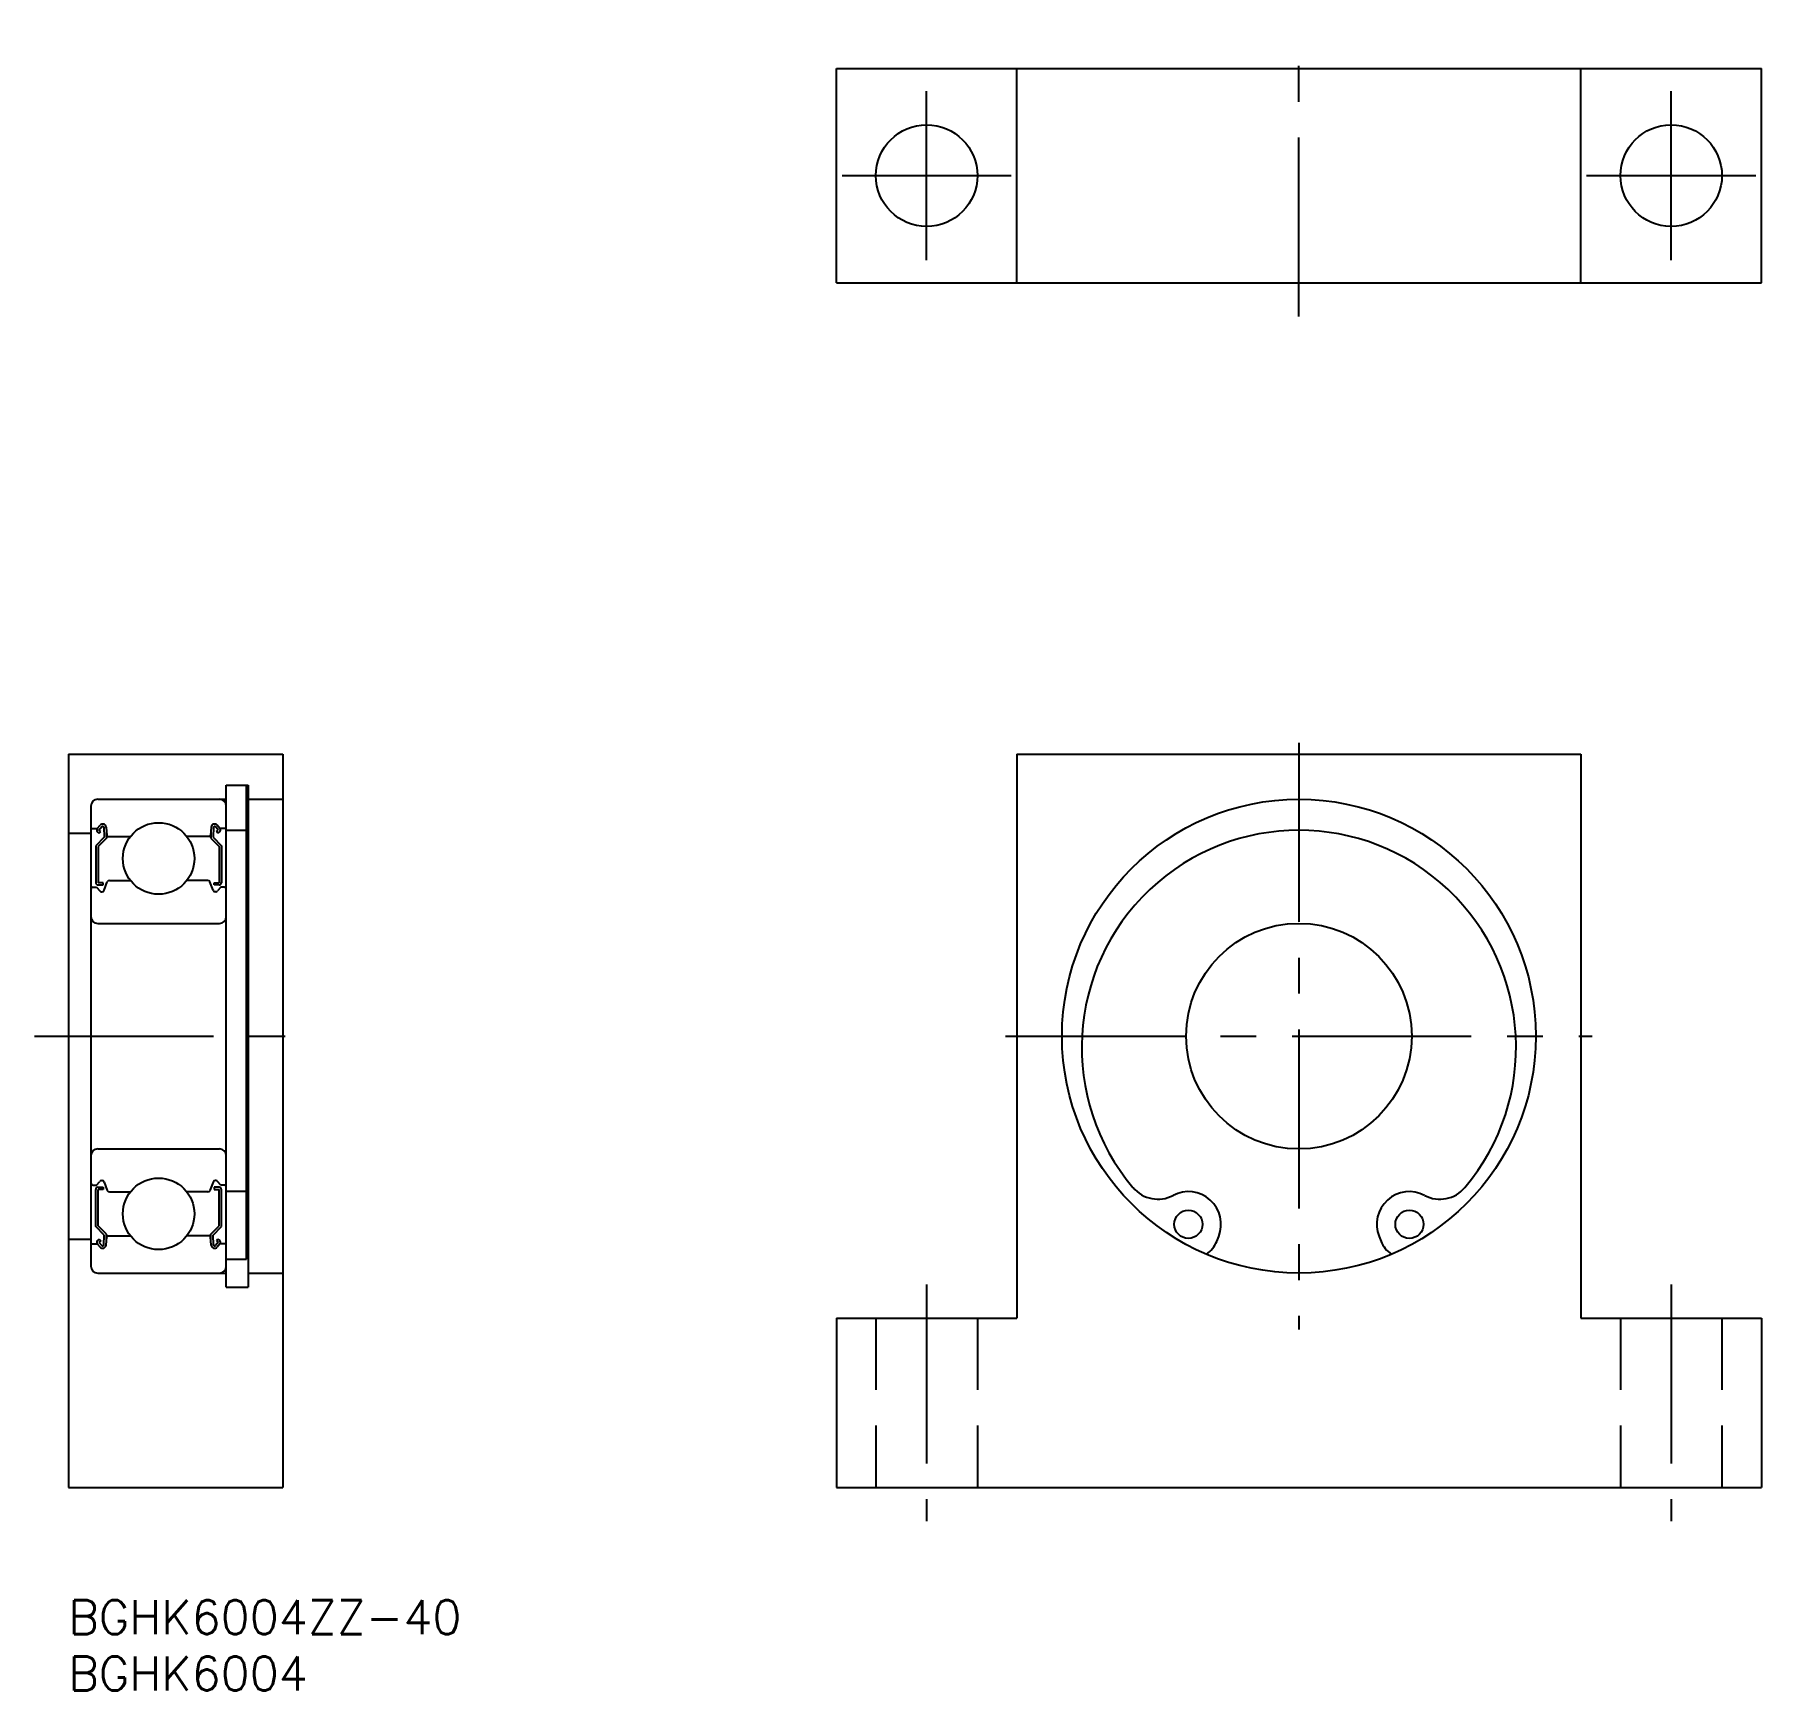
# Model space of a CAD drawing. Extents: x -3 to 150, y -8 to 139.
import ezdxf

# ---------------------------------------------------------------- set-up
doc = ezdxf.new("R2010")
doc.units = 0
doc.header["$LTSCALE"] = 0.5
doc.linetypes.add('CENTER', pattern=[50.8, 31.75, -6.35, 6.35, -6.35])
doc.linetypes.add('DASHED', pattern=[19.05, 12.7, -6.35])
for name, color, linetype in [('MSM_CENTER', 1, 'CENTER'), ('MSM_CONTINUOUS', 7, 'CONTINUOUS'), ('MSM_DASHED', 4, 'DASHED'), ('MSM_PART_NUMBER', 7, 'CONTINUOUS')]:
    doc.layers.add(name, color=color, linetype=linetype)
doc.styles.get("Standard").update_dxf_attribs({"font": 'txt.shx', "height": 3, "bigfont": 'bigfont.shx'})

# ---------------------------------------------------------------- blocks, each defined once
blk = doc.blocks.new('*U4')
at = {"layer": 'MSM_PART_NUMBER'}
blk.add_text('BGHK6004ZZ-40', height=3, dxfattribs=at).set_placement((0, -3))
blk = doc.blocks.new('*U5')
at = {"layer": 'MSM_PART_NUMBER'}
blk.add_text('BGHK6004', height=3, dxfattribs=at).set_placement((0, -8))

msp = doc.modelspace()

# ---------------------------------------------------------------- linework, layer by layer
at = {"layer": 'MSM_CENTER'}
for p, q in [((109.08, 113.78), (109.08, 138.78)), ((76.08, 118.78), (76.08, 133.78)), ((142.08, 118.78), (142.08, 133.78)), ((68.58, 126.28), (83.58, 126.28)), ((134.58, 126.28), (149.58, 126.28)), ((109.08, 76), (109.08, 24)), ((-3, 50), (22, 50)), ((83.08, 50), (135.08, 50)), ((76.08, 28), (76.08, 7)), ((142.08, 28), (142.08, 7))]:
    msp.add_line(p, q, dxfattribs=at)
at = {"layer": 'MSM_CONTINUOUS'}
for p, q in [((68.08, 116.78), (68.08, 135.78)), ((68.08, 135.78), (150.08, 135.78)), ((84.08, 116.78), (84.08, 135.78)), ((134.08, 116.78), (134.08, 135.78)), ((150.08, 116.78), (150.08, 135.78)), ((68.08, 116.78), (150.08, 116.78)), ((0, 75), (0, 10)), ((0, 75), (19, 75)), ((19, 75), (19, 10)), ((84.08, 75), (134.08, 75)), ((84.08, 75), (84.08, 25)), ((134.08, 75), (134.08, 25)), ((14, 27.75), (14, 72.25)), ((14, 72.25, 0.88), (15.95, 72.25, 0.88)), ((15.8, 30.24, 1.25), (15.8, 72.25, 1.25)), ((15.95, 72.25), (15.95, 27.75)), ((2.6, 71), (14, 71)), ((15.95, 71, 0.88), (19, 71, 0.88)), ((2, 70.4), (2, 29.6)), ((0, 68), (2, 68)), ((2.1, 68.4), (2.56, 68.4)), ((3.18, 67.63), (2.43, 66.88)), ((2.56, 68.4), (2.81, 68.7)), ((2.74, 67.99), (2.58, 68.12)), ((3.38, 67.55), (2.63, 66.8)), ((2.71, 68.27), (2.96, 68.57)), ((2.87, 68.14), (2.71, 68.27)), ((2.74, 67.99), (2.87, 68.14)), ((3.14, 68.51), (3.18, 67.63)), ((3.34, 68.53), (3.4, 67.79)), ((3.38, 68.02), (3.38, 67.55)), ((3.5, 67.7), (5.49, 67.7)), ((12.5, 67.7), (10.51, 67.7)), ((12.66, 68.53), (12.6, 67.79)), ((12.62, 68.02), (12.62, 67.55)), ((12.62, 67.55), (13.37, 66.8)), ((12.86, 68.51), (12.82, 67.63)), ((12.82, 67.63), (13.57, 66.88)), ((13.29, 68.27), (13.04, 68.57)), ((13.13, 68.14), (13.29, 68.27)), ((13.26, 67.99), (13.13, 68.14)), ((13.44, 68.4), (13.19, 68.7)), ((13.26, 67.99), (13.42, 68.12)), ((13.9, 68.4), (13.44, 68.4)), ((14, 68.25, 0.88), (15.8, 68.25, 0.88)), ((2.43, 66.88), (2.43, 63.6)), ((2.63, 66.8), (2.63, 63.6)), ((13.37, 66.8), (13.37, 63.6)), ((13.57, 66.88), (13.57, 63.6)), ((2.2, 63.2), (2.5, 63.2)), ((2.5, 63.2), (2.78, 62.87)), ((3.08, 63.6), (2.63, 63.6)), ((2.63, 63.4), (3.08, 63.4)), ((2.93, 62.8), (2.99, 62.8)), ((3.08, 63.4), (3.08, 63.6)), ((3.18, 62.93), (3.45, 63.67)), ((3.64, 63.8), (5.49, 63.8)), ((12.36, 63.8), (10.51, 63.8)), ((12.82, 62.93), (12.55, 63.67)), ((12.92, 63.4), (12.92, 63.6)), ((12.92, 63.6), (13.37, 63.6)), ((13.37, 63.4), (12.92, 63.4)), ((13.07, 62.8), (13.01, 62.8)), ((13.5, 63.2), (13.22, 62.87)), ((13.8, 63.2), (13.5, 63.2)), ((2.6, 60), (13.4, 60)), ((0, 42.5), (0, 42.5)), ((2.6, 40), (13.4, 40)), ((2.2, 36.8), (2.5, 36.8)), ((2.5, 36.8), (2.78, 37.13)), ((2.93, 37.2), (2.99, 37.2)), ((3.18, 37.07), (3.45, 36.33)), ((12.82, 37.07), (12.55, 36.33)), ((13.07, 37.2), (13.01, 37.2)), ((13.5, 36.8), (13.22, 37.13)), ((13.8, 36.8), (13.5, 36.8)), ((2.43, 33.12), (2.43, 36.4)), ((2.63, 36.6), (3.08, 36.6)), ((2.63, 33.2), (2.63, 36.4)), ((3.08, 36.4), (2.63, 36.4)), ((3.08, 36.6), (3.08, 36.4)), ((3.64, 36.2), (5.49, 36.2)), ((12.36, 36.2), (10.51, 36.2)), ((12.92, 36.6), (12.92, 36.4)), ((13.37, 36.6), (12.92, 36.6)), ((12.92, 36.4), (13.37, 36.4)), ((13.37, 33.2), (13.37, 36.4)), ((13.57, 33.12), (13.57, 36.4)), ((15.8, 36.22), (14, 36.22)), ((3.18, 32.37), (2.43, 33.12)), ((3.38, 32.45), (2.63, 33.2)), ((3.14, 31.49), (3.18, 32.37)), ((3.34, 31.47), (3.4, 32.21)), ((3.38, 31.98), (3.38, 32.45)), ((3.5, 32.3), (5.49, 32.3)), ((12.5, 32.3), (10.51, 32.3)), ((12.66, 31.47), (12.6, 32.21)), ((12.62, 32.45), (13.37, 33.2)), ((12.62, 31.98), (12.62, 32.45)), ((12.82, 32.37), (13.57, 33.12)), ((12.86, 31.49), (12.82, 32.37)), ((101.8, 31.81), (101.98, 32.24)), ((116.19, 32.24), (116.36, 31.81)), ((0, 32), (2, 32)), ((2.1, 31.6), (2.56, 31.6)), ((2.56, 31.6), (2.81, 31.3)), ((2.74, 32.01), (2.58, 31.88)), ((2.87, 31.86), (2.71, 31.73)), ((2.71, 31.73), (2.96, 31.43)), ((2.74, 32.01), (2.87, 31.86)), ((13.29, 31.73), (13.04, 31.43)), ((13.26, 32.01), (13.13, 31.86)), ((13.13, 31.86), (13.29, 31.73)), ((13.44, 31.6), (13.19, 31.3)), ((13.26, 32.01), (13.42, 31.88)), ((13.9, 31.6), (13.44, 31.6)), ((14, 30.24, 0.88), (15.8, 30.24, 0.88)), ((2.6, 29), (14, 29)), ((5.5, 29), (5.5, 29)), ((14, 27.75, 0.88), (15.95, 27.75, 0.88)), ((15.95, 29, 0.88), (19, 29, 0.88)), ((68.08, 25), (68.08, 10)), ((68.08, 25), (84.08, 25)), ((134.08, 25), (150.08, 25)), ((150.08, 25), (150.08, 10)), ((0, 10), (19, 10)), ((68.08, 10), (150.08, 10))]:
    msp.add_line(p, q, dxfattribs=at)
for centre, radius in [((76.08, 126.28), 4.5), ((142.08, 126.28), 4.5), ((109.08, 50), 21), ((8, 65.75), 3.17), ((109.08, 50), 10), ((8, 34.25), 3.17), ((99.28, 33.32), 1.25), ((118.88, 33.32), 1.25)]:
    msp.add_circle(centre, radius, dxfattribs=at)
for centre, radius, start, end in [((2.6, 70.4), 0.6, 90, 180), ((13.4, 70.4), 0.6, 0, 90), ((2.1, 68.5), 0.1, 180, 270), ((2.71, 68.27), 0.2, 140.002, 230.0826), ((3.04, 68.5), 0.3, 4.9967, 140.002), ((3.04, 68.5), 0.1, 2.8198, 140.0002), ((3.5, 67.8), 0.1, 184.9967, 270), ((12.5, 67.8), 0.1, 270, 355.0033), ((12.96, 68.5), 0.3, 39.998, 175.0033), ((12.96, 68.5), 0.1, 39.9998, 177.1802), ((13.29, 68.27), 0.2, 309.9174, 39.998), ((13.9, 68.5), 0.1, 270, 0), ((109.08, 49), 19.25, 319.8252, 220.1748), ((2.2, 63), 0.2, 90, 180), ((2.63, 63.6), 0.2, 180, 270), ((2.93, 63), 0.2, 219.9945, 270), ((2.99, 63), 0.2, 270, 339.9914), ((3.64, 63.6), 0.2, 90, 159.9914), ((12.36, 63.6), 0.2, 20.0086, 90), ((13.01, 63), 0.2, 200.0086, 270), ((13.07, 63), 0.2, 270, 320.0055), ((13.37, 63.6), 0.2, 270, 0), ((13.8, 63), 0.2, 0, 90), ((2.6, 60.6), 0.6, 180, 270), ((13.4, 60.6), 0.6, 270, 0), ((2.6, 39.4), 0.6, 90, 180), ((13.4, 39.4), 0.6, 0, 90), ((2.2, 37), 0.2, 180, 270), ((2.93, 37), 0.2, 90, 140.0055), ((2.99, 37), 0.2, 20.0086, 90), ((13.01, 37), 0.2, 90, 159.9914), ((13.07, 37), 0.2, 39.9945, 90), ((13.8, 37), 0.2, 270, 0), ((2.63, 36.4), 0.2, 90, 180), ((3.64, 36.4), 0.2, 200.0086, 270), ((12.36, 36.4), 0.2, 270, 339.9914), ((13.37, 36.4), 0.2, 0, 90), ((96.59, 38.45), 2.9, 220.1748, 297.6623), ((99.28, 33.32), 2.9, 338.1911, 117.6623), ((118.88, 33.32), 2.9, 62.3377, 201.8089), ((121.58, 38.45), 2.9, 242.3377, 319.8252), ((3.5, 32.2), 0.1, 90, 175.0033), ((12.5, 32.2), 0.1, 4.9967, 90), ((2.1, 31.5), 0.1, 90, 180), ((2.71, 31.73), 0.2, 129.9174, 219.998), ((3.04, 31.5), 0.3, 219.998, 355.0033), ((3.04, 31.5), 0.1, 219.9998, 357.1802), ((12.96, 31.5), 0.3, 184.9967, 320.002), ((12.96, 31.5), 0.1, 182.8198, 320.0002), ((13.29, 31.73), 0.2, 320.002, 50.0826), ((13.9, 31.5), 0.1, 0, 90), ((99.48, 32.74), 2.5, 304.0128, 338.1911), ((118.68, 32.74), 2.5, 201.8089, 235.9872), ((2.6, 29.6), 0.6, 180, 270), ((13.4, 29.6), 0.6, 270, 0)]:
    msp.add_arc(centre, radius, start, end, dxfattribs=at)
at = {"layer": 'MSM_DASHED'}
for p, q in [((71.58, 25), (71.58, 10)), ((80.58, 25), (80.58, 10)), ((137.58, 25), (137.58, 10)), ((146.58, 25), (146.58, 10))]:
    msp.add_line(p, q, dxfattribs=at)

# ---------------------------------------------------------------- block references
at = {"layer": 'MSM_CONTINUOUS'}
for name in ['*U4', '*U5']:
    msp.add_blockref(name, (0, 0), dxfattribs=at)

doc.saveas('drawing.dxf')
